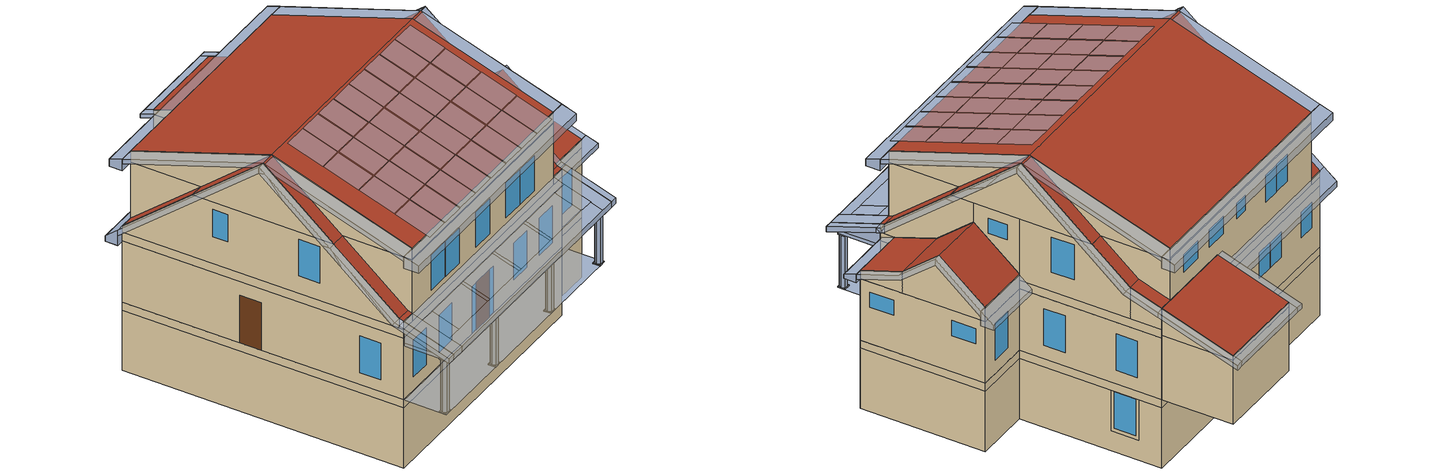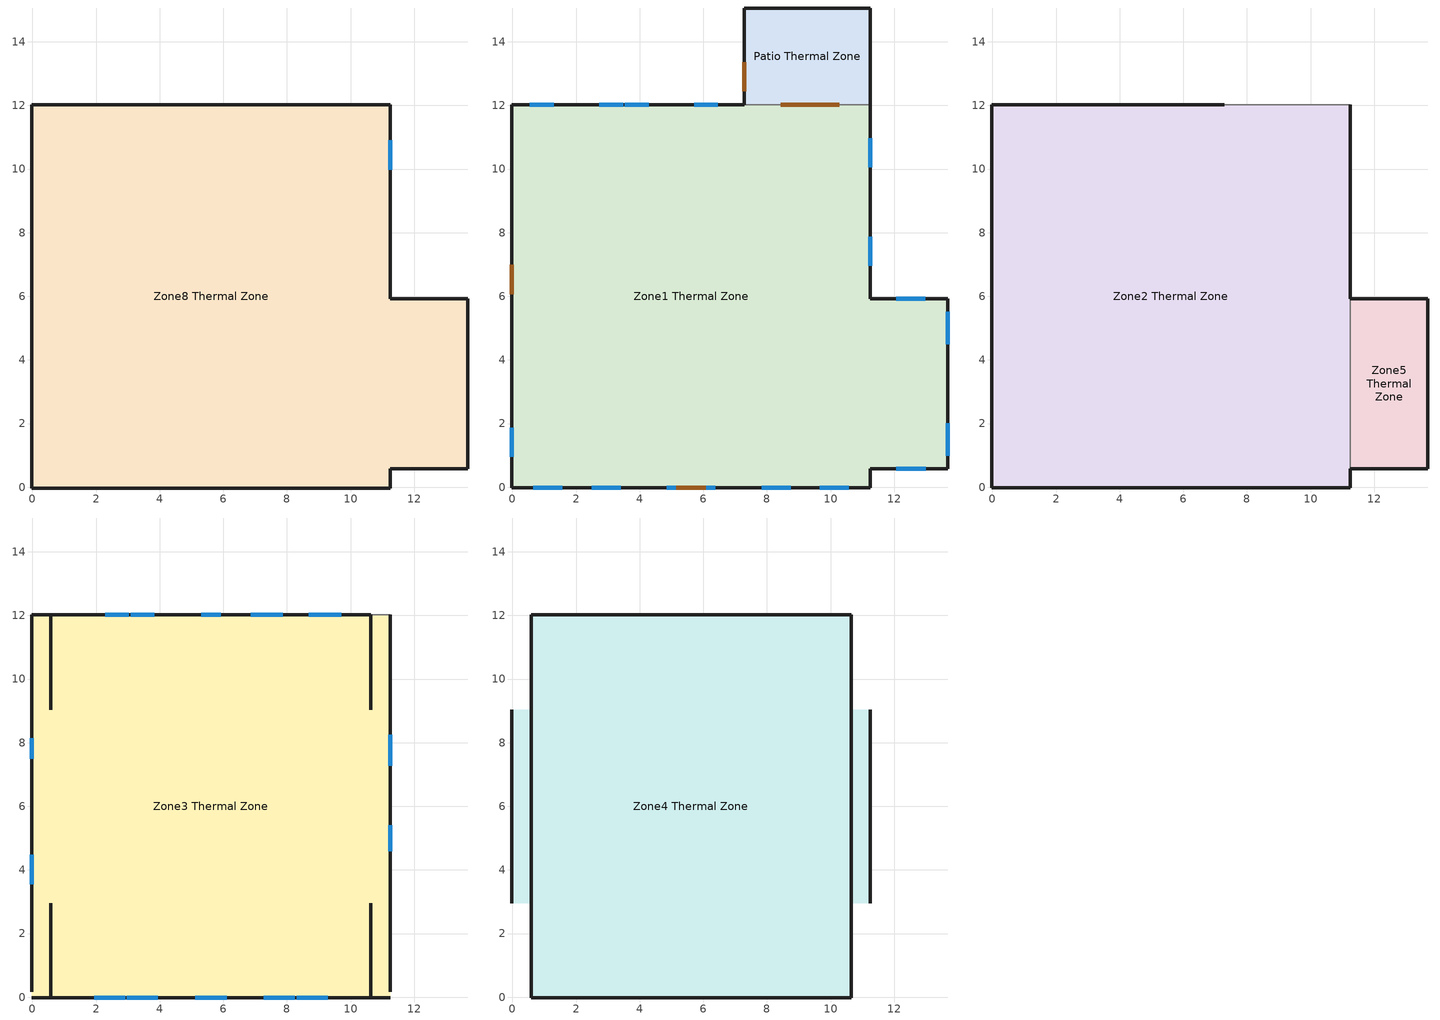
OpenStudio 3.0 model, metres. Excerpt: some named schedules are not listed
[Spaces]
Zone8 Thermal Zone
 floor ground (Basement Floor Assembly): 11.25,12.01 11.25,5.92 13.69,5.92 13.69,0.58 11.25,0.58 11.25,-0.03 -0.03,-0.03 -0.03,12.01 z-2.95
 wall outside (Foundation Wall Assembly): 11.25,9.82 11.25,11.06 z-2.06:-0.23
 wall ground (Base Exterior Wall Assembly): 11.25,-0.03 11.25,0.58 13.69,0.58 13.69,5.92 11.25,5.92 11.25,12.01 -0.03,12.01 -0.03,-0.03 11.25,-0.03 z-0.23:0.13
 wall ground (Foundation Wall Assembly): 11.25,12.01 -0.03,12.01 -0.03,-0.03 11.25,-0.03 11.25,0.58 13.69,0.58 13.69,5.92 11.25,5.92 z-2.95:-0.23; 11.25,5.92,-0.23 11.25,5.92,-2.95 11.25,12.01,-2.95 11.25,12.01,-0.23 11.25,11.06,-0.23 11.25,11.06,-2.06 11.25,9.82,-2.06 11.25,9.82,-0.23
 window (Exterior Window): 11.25,9.98 11.25,10.9 z-1.91:-0.25
Zone1 Thermal Zone
 floor to Zone8 Thermal Zone (First Floor Assembly): 11.25,12.01 11.25,5.92 13.69,5.92 13.69,0.58 11.25,0.58 11.25,-0.03 -0.03,-0.03 -0.03,12.01 z0.13
 wall outside (Exterior Wall Assemby): 7.29,12.01 -0.03,12.01 -0.03,-0.03 11.25,-0.03 11.25,0.58 13.69,0.58 13.69,5.92 11.25,5.92 11.25,12.01 z0.13:2.9
 wall to Patio Thermal Zone (Exterior Wall Assemby - Insulation): 11.25,12.01 7.35,12.01 z0.13:2.9
 wall to Patio Thermal Zone (Exterior Wall Assemby): 7.35,12.01 7.29,12.01 z0.13:2.9
 window (Exterior Window): -0.03,1.87 -0.03,0.95 z0.66:2.31; 13.69,0.99 13.69,2.01 / 13.69,4.49 13.69,5.51 z1.75:2.44; 11.25,6.97 11.25,7.88 / 11.25,10.06 11.25,10.97 / 12.98,5.92 12.06,5.92 / 0.65,-0.03 1.57,-0.03 / 2.49,-0.03 3.41,-0.03 / 7.84,-0.03 8.75,-0.03 / 9.66,-0.03 10.58,-0.03 / 12.07,0.58 12.99,0.58 z0.74:2.39; 6.46,12.01 5.71,12.01 / 4.28,12.01 3.53,12.01 / 3.48,12.01 2.73,12.01 / 1.29,12.01 0.54,12.01 z1.35:2.49; 4.85,-0.03 5.13,-0.03 / 6.1,-0.03 6.38,-0.03 z0.15:2.24
 door inside (Exterior Door): 10.27,12.01 9.36,12.01 / 9.35,12.01 8.43,12.01 z0.13:2.16
 door (Exterior Door): 5.16,-0.03 6.07,-0.03 / -0.03,6.99 -0.03,6.07 z0.13:2.26
Patio Thermal Zone
 floor ground (Patio Floor): 11.25,15.06 11.25,12.01 7.29,12.01 7.29,15.06 z0.13
 wall outside (Patio Walls): 11.25,12.01 11.25,15.06 7.29,15.06 7.29,12.01 z0.13:3.02; 11.25,15.06 7.29,15.06 z3.02:3.22; 11.25,12.01,4.24 11.25,12.01,3.02 11.25,15.06,3.02 11.25,15.06,3.22; 7.29,12.01,4.24 7.29,15.06,3.22 7.29,15.06,3.02 7.29,12.01,3.02
 wall to Zone2 Thermal Zone (Exterior Wall Assemby - Insulation): 7.29,12.01 11.25,12.01 z2.9:3.02
 wall to Zone3 Thermal Zone (Small Attic West Wall Assemby): 7.29,12.01 10.64,12.01 11.25,12.01 z3.27:4.24
 wall to Zone2 Thermal Zone (Small Attic West Wall Assemby): 7.29,12.01 11.25,12.01 z3.02:3.27
 door (Exterior Door): 7.29,13.36 7.29,12.45 z0.13:2.26
 ceiling ground (Patio Ceiling): 11.25,12.01 11.25,15.06 7.29,15.06 7.29,12.01 z3.02
 roof outside (Patio Roof): 11.25,12.01,4.24 11.25,15.06,3.22 7.29,15.06,3.22 7.29,12.01,4.24
Zone5 Thermal Zone
 floor to Zone1 Thermal Zone (Attic Floor Assembly - Living Room): 13.69,5.92 13.69,0.58 11.25,0.58 11.25,5.92 z2.9
 wall outside (Exterior Wall Assemby): 13.69,5.92 11.25,5.92 z2.9:3.55; 13.69,2.37,3.87 13.69,0.58,3.27 13.69,0.58,2.9 13.69,2.37,2.9; 13.69,3.96,5.19 13.69,2.37,3.87 13.69,2.37,2.9 13.69,5.92,2.9 13.69,5.92,3.55
 wall outside (Roof Assembly): 11.25,0.58 13.69,0.58 z2.9:3.27
 wall to Zone3 Thermal Zone (Small Attic West Wall Assemby): 11.25,2.36,3.87 11.25,2.36,3.27 11.25,0.58,3.27; 11.25,3.95,5.19 11.25,5.9,3.55 11.25,5.9,3.27 11.25,2.36,3.27 11.25,2.36,3.87; 11.25,3.96,5.19 11.25,2.37,3.87 11.25,2.37,3.27 11.25,5.92,3.27 11.25,5.92,3.55; 11.25,2.37,3.87 11.25,0.6,3.27 11.25,2.37,3.27
 wall to Zone2 Thermal Zone (Small Attic West Wall Assemby): 11.25,1.39 11.25,5.92 z2.9:3.27; 11.25,5.92,3.27 11.25,5.92,2.9 11.25,0.58,2.9 11.25,0.58,3.27 11.25,0.6,3.27; 11.25,0.6,3.27 11.25,0.58,3.27 11.25,0.58,2.9 11.25,1.39,2.9 11.25,1.39,3.27
 roof outside (Roof Assembly): 13.69,3.96,5.19 13.69,5.92,3.55 11.25,5.92,3.55 11.25,3.96,5.19; 11.25,2.37,3.87 11.25,0.58,3.27 13.69,0.58,3.27 13.69,2.37,3.87; 11.25,3.96,5.19 11.25,2.37,3.87 13.69,2.37,3.87 13.69,3.96,5.19
Zone2 Thermal Zone
 floor to Zone1 Thermal Zone (Plenum Floor Assembly): 11.25,12.01 11.25,-0.03 -0.03,-0.03 -0.03,12.01 z2.9
 wall outside (Exterior Wall Assemby): 7.29,12.01 -0.03,12.01 -0.03,-0.03 11.25,-0.03 11.25,0.58 / 11.25,5.92 11.25,12.01 z2.9:3.27
Zone3 Thermal Zone
 floor to Zone2 Thermal Zone (Second Floor Assembly): 11.25,12.01 11.25,-0.03 -0.03,-0.03 -0.03,12.01 z3.27
 wall outside (Exterior Wall Assemby): 0.58,12.01 -0.03,12.01 z3.27:3.56; -0.03,-0.03 0.58,-0.03 / 10.64,-0.03 11.25,-0.03 z3.27:3.65; 0.58,-0.03 10.64,-0.03 z3.27:6.04; 10.64,-0.03,6.04 10.64,-0.03,3.65 10.64,0.17,3.72 10.64,2.96,6.04; 11.25,2.96,6.04 11.25,0.17,3.72 11.25,0.17,3.27 11.25,0.58,3.27 11.25,2.36,3.87 11.25,3.95,5.19 11.25,3.95,6.04; 11.25,3.95,6.04 11.25,3.95,5.19 11.25,5.9,3.55 11.25,5.9,6.04; 11.25,5.9,6.04 11.25,5.9,3.27 11.25,10.65,3.27 11.25,10.65,4.69 11.25,9.03,6.04; 10.64,9.03,6.04 10.64,10.65,4.69 10.64,12.01,4.24 10.64,12.01,6.04; 11.25,10.65,4.69 11.25,10.65,3.27 11.25,12.01,3.27 11.25,12.01,4.24; 10.64,12.01,6.04 10.64,12.01,4.24 7.29,12.01,4.24 7.29,12.01,3.27 0.58,12.01,3.27 0.58,12.01,6.04; 0.58,2.96,6.04 0.58,0.17,3.72 0.58,-0.03,3.65 0.58,-0.03,6.04; -0.03,9.03,6.04 -0.03,12.01,3.56 -0.03,12.01,3.27 -0.03,0.17,3.27 -0.03,0.17,3.72 -0.03,2.96,6.04; 0.58,12.01,6.04 0.58,12.01,3.56 0.58,9.03,6.04
 window (Exterior Window): 11.25,4.6 11.25,5.41 z4.91:5.59; 11.25,7.28 11.25,8.26 z4.14:5.72; 9.7,12.01 8.68,12.01 / 7.87,12.01 6.85,12.01 z4.92:5.71; 5.92,12.01 5.31,12.01 z5.02:5.71; 3.83,12.01 3.08,12.01 / 3.03,12.01 2.28,12.01 / -0.03,8.14 -0.03,7.49 z4.49:5.71; 1.94,-0.03 2.92,-0.03 / 2.97,-0.03 3.95,-0.03 / 5.13,-0.03 6.1,-0.03 / 7.27,-0.03 8.25,-0.03 / 8.3,-0.03 9.28,-0.03 z3.86:5.43; -0.03,4.47 -0.03,3.56 z4.06:5.71
 roof outside (Roof Assembly): 11.25,10.65,4.69 11.25,12.01,4.24 10.64,12.01,4.24 10.64,10.65,4.69; 11.25,9.03,6.04 11.25,10.65,4.69 10.64,10.65,4.69 10.64,9.03,6.04; 0.58,9.03,6.04 0.58,12.01,3.56 -0.03,12.01,3.56 -0.03,9.03,6.04; 10.64,0.17,3.72 10.64,-0.03,3.65 11.25,-0.03,3.65 11.25,0.17,3.72; 10.64,2.96,6.04 10.64,0.17,3.72 11.25,0.17,3.72 11.25,2.96,6.04; -0.03,0.17,3.72 -0.03,-0.03,3.65 0.58,-0.03,3.65 0.58,0.17,3.72; -0.03,2.96,6.04 -0.03,0.17,3.72 0.58,0.17,3.72 0.58,2.96,6.04
Zone4 Thermal Zone
 floor to Zone3 Thermal Zone (Attic Floor Assembly - Main House): 10.64,12.01 10.64,-0.03 0.58,-0.03 0.58,12.01 z6.04; 11.25,9.03 11.25,2.96 10.64,2.96 10.64,9.03 z6.04; 0.58,9.03 0.58,2.96 -0.03,2.96 -0.03,9.03 z6.04
 wall outside (Exterior Wall Assemby): 10.64,12.01 0.58,12.01 z6.13:6.57; 10.64,12.01 0.58,12.01 z6.04:6.13; 0.58,-0.03 10.64,-0.03 z6.1:6.57; 0.58,-0.03 10.64,-0.03 z6.04:6.1; 10.64,5.99,8.57 10.64,-0.03,6.57 10.64,-0.03,6.04 10.64,2.96,6.04; 11.25,5.99,8.57 11.25,2.96,6.04 11.25,9.03,6.04; 10.64,5.99,8.57 10.64,9.03,6.04 10.64,12.01,6.04 10.64,12.01,6.57; 0.58,5.99,8.57 0.58,2.96,6.04 0.58,-0.03,6.04 0.58,-0.03,6.57; -0.03,5.99,8.57 -0.03,9.03,6.04 -0.03,2.96,6.04; 0.58,5.99,8.57 0.58,12.01,6.57 0.58,12.01,6.04 0.58,9.03,6.04
 roof outside (Roof Assembly): 10.64,5.99,8.57 10.64,12.01,6.57 0.58,12.01,6.57 0.58,5.99,8.57; 11.25,5.99,8.57 11.25,9.03,6.04 10.64,9.03,6.04 10.64,5.99,8.57; 0.58,5.99,8.57 0.58,9.03,6.04 -0.03,9.03,6.04 -0.03,5.99,8.57; 0.58,5.99,8.57 0.58,-0.03,6.57 10.64,-0.03,6.57 10.64,5.99,8.57; 10.64,5.99,8.57 10.64,2.96,6.04 11.25,2.96,6.04 11.25,5.99,8.57; -0.03,5.99,8.57 -0.03,2.96,6.04 0.58,2.96,6.04 0.58,5.99,8.57
shading: 0.2,-1.83 0.27,-1.7 / 0.27,-1.7 0.2,-1.57 / 0.2,-1.57 0.05,-1.57 / 0.05,-1.57 -0.03,-1.7 / -0.03,-1.7 0.05,-1.83 / 0.05,-1.83 0.2,-1.83 / 3.48,-1.7 3.55,-1.83 / 3.55,-1.83 3.7,-1.83 / 3.7,-1.83 3.78,-1.7 / 3.78,-1.7 3.7,-1.57 / 3.7,-1.57 3.56,-1.57 / 3.56,-1.57 3.48,-1.7 / 11.25,-1.7 11.17,-1.57 / 11.17,-1.57 11.02,-1.57 / 11.02,-1.57 10.95,-1.7 / 10.95,-1.7 11.02,-1.83 / 11.02,-1.83 11.17,-1.83 / 11.17,-1.83 11.25,-1.7 / 7.52,-1.57 7.44,-1.7 / 7.44,-1.7 7.52,-1.83 / 7.52,-1.83 7.67,-1.83 / 7.67,-1.83 7.74,-1.7 / 7.74,-1.7 7.67,-1.57 / 7.67,-1.57 7.52,-1.57 z0.17:2.51; -0.03,-0.03 -0.03,-1.85 / -0.03,-1.85 11.25,-1.85 / 11.25,-1.85 11.25,-0.03 z2.55:2.7; 3.78,-1.85 3.78,-1.55 / 3.78,-1.55 3.48,-1.55 / 3.48,-1.55 3.48,-1.85 / 3.48,-1.85 3.78,-1.85 / 11.25,-1.85 11.25,-1.55 / 11.25,-1.55 10.94,-1.55 / 10.94,-1.55 10.94,-1.85 / 10.94,-1.85 11.25,-1.85 / 0.28,-1.55 -0.03,-1.55 / -0.03,-1.55 -0.03,-1.85 / -0.03,-1.85 0.28,-1.85 / 0.28,-1.85 0.28,-1.55 / 7.74,-1.85 7.74,-1.55 / 7.74,-1.55 7.44,-1.55 / 7.44,-1.55 7.44,-1.85 / 7.44,-1.85 7.74,-1.85 z2.51:2.55; -0.03,-1.55 -0.03,-1.85 / -0.03,-1.85 0.28,-1.85 / 3.48,-1.85 3.78,-1.85 / 3.78,-1.85 3.78,-1.55 / 3.78,-1.55 3.48,-1.55 / 3.48,-1.55 3.48,-1.85 / 11.25,-1.85 11.25,-1.55 / 11.25,-1.55 10.94,-1.55 / 10.94,-1.55 10.94,-1.85 / 10.94,-1.85 11.25,-1.85 / 7.74,-1.55 7.44,-1.55 / 7.44,-1.55 7.44,-1.85 / 7.44,-1.85 7.74,-1.85 / 7.74,-1.85 7.74,-1.55 z0.13:0.17; 11.56,15.44 11.25,15.44 / 11.25,15.44 7.29,15.44 / 7.29,15.44 6.99,15.44 z2.9:3.1; -0.03,-0.66 11.25,-0.66 z6.04:6.36; 11.25,-0.03 -0.03,-0.03 / -0.03,12.01 11.25,12.01 z6.04:6.57; 11.25,0.06 14,0.06 / 14,6.47 11.25,6.47 z2.9:3.09; 14,0.58 11.25,0.58 z2.9:3.27; 11.25,5.92 14,5.92 z2.9:3.55; 11.25,12.57 -0.03,12.57 z6.04:6.38; 7.29,12.56 -0.33,12.56 z2.86:3.1; 11.25,5.99 11.56,5.99 / -0.03,5.99 -0.33,5.99 z8.31:8.57; -0.33,-2.16 -0.03,-2.16 / -0.03,-2.16 0.58,-2.16 / 0.58,-2.16 11.25,-2.16 / 11.25,-2.16 11.55,-2.16 z2.7:2.94; 10.64,-0.03 11.25,-0.03 / 0.58,12.01 -0.03,12.01 z6.35:6.57; -0.33,12.01 -0.03,12.01 z2.86:3.29; 11.25,15.06,3.22 11.25,15.44,3.1 7.29,15.44,3.1 7.29,15.06,3.22; 11.25,5.99,8.31 11.56,5.99,8.31 11.56,3.28,6.04 11.25,3.28,6.04; 11.25,-1.85 11.25,-1.55 10.94,-1.55 10.94,-1.85 z2.55; 11.25,12.01,4.02 11.25,15.44,2.9 11.56,15.44,2.9 11.56,12.01,4.02; 11.25,3.28,6.04 11.56,3.28,6.04 11.55,0.27,3.54 11.25,0.27,3.54; 11.56,2.96,6.04 11.55,0.17,3.72 11.55,0.27,3.54 11.56,3.28,6.04; 0.12,-1.55 0.12,-1.7 -0.03,-1.7 -0.03,-1.55 z2.51; 7.59,-1.7 7.59,-1.85 7.44,-1.85 7.44,-1.7 z2.51; 9.11,2.75,7.64 9.11,1.27,7.15 10.16,1.27,7.15 10.16,2.75,7.64; -0.03,-1.85 0.28,-1.85 0.28,-1.55 -0.03,-1.55 z2.55; -0.03,5.99,8.57 -0.03,5.57,8.22 0.58,5.57,8.22 0.58,5.99,8.57; 11.25,-1.85 11.25,-0.03 -0.03,-0.03 -0.03,-1.85 z0.13; 3.78,-1.7 3.78,-1.85 3.63,-1.85 3.63,-1.7 z2.51; 11.1,-1.7 11.1,-1.85 10.94,-1.85 10.94,-1.7 z2.51; 7.74,-1.7 7.74,-1.85 7.59,-1.85 7.59,-1.7 z2.51; 11.25,15.44 11.25,15.06 10.64,15.06 10.64,15.44 z2.9; 11.56,12.01,4.24 11.56,15.44,3.1 11.25,15.44,3.1 11.25,12.01,4.24; 10.64,15.44 10.64,15.06 7.29,15.06 7.29,15.44 z2.9; 7.29,12.01,4.24 7.29,15.44,3.1 6.99,15.44,3.1 6.99,12.01,4.24; 11.25,5.99,8.57 10.64,5.99,8.57 10.64,-0.03,6.57 11.25,-0.03,6.57; 11.25,5.99,8.57 11.25,12.01,6.57 10.64,12.01,6.57 10.64,5.99,8.57; 0.58,5.99,8.57 0.58,12.01,6.57 -0.03,12.01,6.57 -0.03,5.99,8.57; -0.03,5.99,8.57 -0.03,-0.03,6.57 0.58,-0.03,6.57 0.58,5.99,8.57; -0.03,5.99,8.57 -0.03,12.01,3.56 -0.33,12.01,3.56 -0.33,5.99,8.57; 11.56,5.99,8.57 11.56,10.65,4.69 11.25,10.65,4.69 11.25,5.99,8.57; 11.56,10.65,4.69 11.56,12.01,4.24 11.25,12.01,4.24 11.25,10.65,4.69; 14,3.96,5.19 14,5.92,3.55 13.69,5.92,3.55 13.69,3.96,5.19; 13.69,3.96,5.19 13.69,2.37,3.87 14,2.37,3.87 14,3.96,5.19; 13.69,2.37,3.87 13.69,0.58,3.27 14,0.58,3.27 14,2.37,3.87; -0.03,-0.03,6.57 -0.03,-0.66,6.36 11.25,-0.66,6.36 11.25,-0.03,6.57; 11.25,-0.03 11.25,-0.66 -0.03,-0.66 -0.03,-0.03 z6.04; 11.25,-0.03,6.57 11.25,-0.66,6.36 11.25,-0.66,6.04 11.25,-0.03,6.04; -0.03,-0.03,6.57 -0.03,-0.03,6.04 -0.03,-0.66,6.04 -0.03,-0.66,6.36; 11.25,12.01,6.57 11.25,12.01,6.04 11.25,12.57,6.04 11.25,12.57,6.38; 11.25,0.58,3.27 11.25,0.06,3.09 11.25,0.06,2.9 11.25,0.58,2.9; 14,0.58,3.27 14,0.06,3.09 14,0.06,2.9 14,0.58,2.9; 11.25,0.58,3.27 11.25,0.06,3.09 14,0.06,3.09 14,0.58,3.27; 14,0.58 14,0.06 11.25,0.06 11.25,0.58 z2.9; 14,5.92,3.55 14,5.92,2.9 14,6.47,2.9 14,6.47,3.09; 11.25,5.92,3.55 11.25,5.92,2.9 11.25,6.47,2.9 11.25,6.47,3.09; 14,5.92,3.55 14,6.47,3.09 11.25,6.47,3.09 11.25,5.92,3.55; 14,6.47 14,5.92 11.25,5.92 11.25,6.47 z2.9; 11.25,12.01,6.57 11.25,12.57,6.38 -0.03,12.57,6.38 -0.03,12.01,6.57; 11.25,12.57 11.25,12.01 -0.03,12.01 -0.03,12.57 z6.04; -0.03,6.42,8.22 -0.03,12.01,6.35 0.58,12.01,6.35 0.58,6.42,8.22; -0.03,12.01,6.57 -0.03,12.57,6.38 -0.03,12.57,6.04 -0.03,12.01,6.04; 7.29,12.01,3.56 7.29,12.56,3.1 -0.33,12.56,3.1 -0.33,12.01,3.56; 7.29,12.56 7.29,12.01 -0.33,12.01 -0.33,12.56 z2.86; -0.33,12.01,3.56 -0.33,12.56,3.1 -0.33,12.56,2.86 -0.33,12.01,2.86; 14,3.96,5.19 14,2.37,3.87 14,0.58,3.27 14,0.58,3.05 14,2.48,3.68 14,3.96,4.92; 14,3.96,5.19 14,3.96,4.92 14,5.92,3.29 14,5.92,3.55; 13.69,3.96,4.92 13.69,5.92,3.29 14,5.92,3.29 14,3.96,4.92; 14,2.48,3.68 14,0.58,3.05 13.69,0.58,3.05 13.69,2.48,3.68; 14,3.96,4.92 14,2.48,3.68 13.69,2.48,3.68 13.69,3.96,4.92; 11.25,0.17,3.72 11.25,-0.03,3.65 11.55,-0.03,3.65 11.55,0.17,3.72; 11.25,10.55,4.51 11.25,12.01,4.02 11.56,12.01,4.02 11.56,10.55,4.51; 11.25,5.99,8.31 11.25,10.55,4.51 11.56,10.55,4.51 11.56,5.99,8.31; 6.99,12.01,4.02 6.99,15.44,2.9 7.29,15.44,2.9 7.29,12.01,4.02; 11.56,10.65,4.69 11.56,10.55,4.51 11.56,12.01,4.02 11.56,12.01,4.24; 3.63,-1.7 3.63,-1.85 3.48,-1.85 3.48,-1.7 z2.51; 3.63,-1.55 3.63,-1.7 3.48,-1.7 3.48,-1.55 z2.51; -0.33,-0.03,3.65 -0.33,0.07,3.47 -0.33,-2.16,2.7 -0.33,-2.16,2.94; -0.03,0.07,3.47 -0.03,-2.16,2.7 -0.33,-2.16,2.7 -0.33,0.07,3.47; 11.25,-1.85 11.25,-2.16 -0.03,-2.16 -0.03,-1.85 z2.7; 3.78,-1.85 3.78,-1.55 3.48,-1.55 3.48,-1.85 z0.17; 7.67,-1.83 7.74,-1.7 7.67,-1.57 7.52,-1.57 7.44,-1.7 7.52,-1.83 z2.51; 3.78,-1.85 3.78,-1.55 3.48,-1.55 3.48,-1.85 z2.55; 3.78,-1.55 3.78,-1.7 3.63,-1.7 3.63,-1.55 z2.51; 11.17,-1.83 11.25,-1.7 11.17,-1.57 11.02,-1.57 10.95,-1.7 11.02,-1.83 z2.51; 10.64,-0.48,3.5 9.98,-0.48,3.5 9.98,-1.63,3.12 10.64,-1.63,3.12; 3.7,-1.83 3.78,-1.7 3.7,-1.57 3.56,-1.57 3.48,-1.7 3.55,-1.83 z2.51; 11.25,5.99,8.57 11.25,-0.03,6.57 11.25,-0.03,6.35 11.25,5.57,8.22; -0.03,5.99,8.57 -0.03,6.42,8.22 0.58,6.42,8.22 0.58,5.99,8.57; 11.25,2.96 11.56,2.96 11.56,3.28 11.25,3.28 z6.04; 7.74,-1.85 7.74,-1.55 7.44,-1.55 7.44,-1.85 z2.55; 7.59,-1.55 7.59,-1.7 7.44,-1.7 7.44,-1.55 z2.51; -0.03,-0.03,3.65 -0.03,-0.03,2.7 -0.03,-2.16,2.7 -0.03,-2.16,2.94; 10.64,-0.03,3.65 10.64,-2.16,2.94 11.25,-2.16,2.94 11.25,-0.03,3.65; 11.55,-0.03,3.65 11.55,-0.03,3.44 11.55,0.12,3.49; 11.25,5.99,8.57 11.25,5.57,8.22 10.64,5.57,8.22 10.64,5.99,8.57; 10.64,6.42,8.22 10.64,12.01,6.35 11.25,12.01,6.35 11.25,6.42,8.22; 11.25,5.99,8.57 11.25,6.42,8.22 11.25,12.01,6.35 11.25,12.01,6.57; 7.74,-1.55 7.74,-1.85 7.44,-1.85 7.44,-1.55 z0.13; 0.28,-1.7 0.28,-1.85 0.12,-1.85 0.12,-1.7 z2.51; 0.28,-1.55 0.28,-1.7 0.12,-1.7 0.12,-1.55 z2.51; 0.12,-1.7 0.12,-1.85 -0.03,-1.85 -0.03,-1.7 z2.51; 11.56,5.99,8.57 11.25,5.99,8.57 11.25,2.96,6.04 11.56,2.96,6.04; 11.25,-0.03,3.65 11.25,-2.16,2.94 11.25,-2.16,2.7 11.25,-0.03,2.7; 11.25,-1.7 11.25,-1.85 11.1,-1.85 11.1,-1.7 z2.51; -0.03,-0.03,3.65 -0.03,-2.16,2.94 0.58,-2.16,2.94 0.58,-0.03,3.65; 10.64,-0.03,3.65 0.58,-0.03,3.65 0.58,-0.48,3.5 10.64,-0.48,3.5; -0.03,5.99,8.57 -0.03,5.57,8.22 -0.03,-0.03,6.35 -0.03,-0.03,6.57; -0.03,5.99,8.57 -0.33,5.99,8.57 -0.33,2.96,6.04 -0.03,2.96,6.04; 0.2,-1.83 0.27,-1.7 0.2,-1.57 0.05,-1.57 -0.03,-1.7 0.05,-1.83 z2.51; 0.58,-1.63,3.12 0.58,-2.16,2.94 10.64,-2.16,2.94 10.64,-1.63,3.12; -0.03,-0.03,3.65 -0.33,-0.03,3.65 -0.33,-2.16,2.94 -0.03,-2.16,2.94; 11.25,-1.55 11.25,-1.7 11.1,-1.7 11.1,-1.55 z2.51; 0.28,-1.55 0.28,-1.85 -0.03,-1.85 -0.03,-1.55 z0.17; 11.25,-1.85 11.25,-1.55 10.94,-1.55 10.94,-1.85 z0.17; -0.33,5.57,8.22 -0.33,4.98,7.46 -0.33,3.28,6.04 -0.33,2.96,6.04; -0.03,0.17,3.72 -0.33,0.17,3.72 -0.33,-0.03,3.65 -0.03,-0.03,3.65; 11.25,-0.03,3.65 11.25,-2.16,2.94 11.55,-2.16,2.94 11.55,-0.03,3.65; -0.33,5.99,8.57 -0.33,12.01,3.56 -0.33,12.01,3.29 -0.33,5.99,8.31; 7.74,-1.55 7.74,-1.7 7.59,-1.7 7.59,-1.55 z2.51; -0.03,5.99,8.31 -0.03,3.28,6.04 -0.33,3.28,6.04 -0.33,5.99,8.31; 5.53,-0.48,3.5 5.53,-1.63,3.12 5.69,-1.63,3.12 5.69,-0.48,3.5; 11.25,2.96,6.04 11.25,0.17,3.72 11.55,0.17,3.72 11.56,2.96,6.04; 11.25,2.39,7.16 11.25,-0.03,6.35 10.64,-0.03,6.35; 0.58,5.57,8.22 0.58,-0.03,6.35 -0.03,-0.03,6.35 -0.03,5.57,8.22; 0.58,-0.48,3.5 0.58,-1.63,3.12 1.24,-1.63,3.12 1.24,-0.48,3.5; 11.55,0.17,3.72 11.55,-0.03,3.65 11.55,0.12,3.49 11.55,0.27,3.54; -0.33,0.17,3.72 -0.33,0.27,3.54 -0.33,0.07,3.47 -0.33,-0.03,3.65; -0.33,5.99,8.31 -0.33,12.01,3.29 -0.03,12.01,3.29 -0.03,5.99,8.31; 11.56,5.99,8.57 11.56,5.24,7.94 11.56,4.63,7.18 11.56,5.99,8.31; 11.25,-0.03 11.25,-1.55 -0.03,-1.55 -0.03,-0.03 z2.55; 11.25,5.57,8.22 11.25,2.39,7.16 10.64,3.54,7.54 10.64,5.57,8.22; -0.33,3.28,6.04 -0.03,3.28,6.04 -0.03,0.27,3.54 -0.33,0.27,3.54; -0.03,0.27,3.54 -0.33,0.07,3.47 -0.33,0.27,3.54; 11.56,5.24,7.94 11.56,3.9,6.83 11.56,4.63,7.18; -0.33,2.08,5.31 -0.33,0.27,3.54 -0.33,0.17,3.72; 11.25,5.99,8.57 11.25,6.42,8.22 10.64,6.42,8.22 10.64,5.99,8.57; 6.99,12.01,4.24 6.99,15.44,3.1 6.99,15.44,2.9 6.99,12.01,4.02; -0.33,5.99,8.57 -0.33,5.99,8.31 -0.33,5.74,8.36 -0.33,5.77,8.38; 11.56,12.01,4.24 11.56,12.01,4.02 11.56,15.44,2.9 11.56,15.44,3.1; 3.31,-0.48,3.5 3.31,-1.63,3.12 3.46,-1.63,3.12 3.46,-0.48,3.5; 7.44,-1.55 7.44,-1.85 3.78,-1.85 3.78,-1.55 z2.55; -0.03,0.27,3.54 -0.03,0.07,3.47 -0.33,0.07,3.47; 7.74,-1.85 7.74,-1.55 7.44,-1.55 7.44,-1.85 z0.17; -0.03,5.99,8.57 -0.03,12.01,6.57 -0.03,12.01,6.35 -0.03,6.42,8.22; 11.25,15.06,3.02 11.25,15.06,2.9 11.25,15.44,2.9; 7.29,15.06,3.02 7.29,15.44,2.9 7.29,15.06,2.9; 7.76,-0.48,3.5 7.76,-1.63,3.12 7.91,-1.63,3.12 7.91,-0.48,3.5; 11.55,-0.03,3.65 11.55,-2.16,2.94 11.55,-2.16,2.7 11.55,-0.03,3.44; -0.33,2.96,6.04 -0.33,3.28,6.04 -0.33,2.47,5.37 -0.33,2.87,5.97; 3.48,-1.55 3.48,-1.85 0.28,-1.85 0.28,-1.55 z2.55; -0.33,2.96,6.04 -0.33,0.17,3.72 -0.03,0.17,3.72 -0.03,2.96,6.04; 11.56,4.63,7.18 11.56,3.9,6.83 11.56,2.96,6.04 11.56,3.28,6.04; 0.58,5.99,8.57 0.58,6.42,8.22 0.58,12.01,6.35 0.58,12.01,6.57; 10.64,3.54,7.54 11.25,2.39,7.16 10.64,-0.03,6.35; 10.94,-1.55 10.94,-1.85 7.74,-1.85 7.74,-1.55 z2.55; 11.55,-0.03,3.44 11.55,-2.16,2.7 11.25,-2.16,2.7 11.25,-0.03,3.44; 11.55,0.27,3.54 11.55,-0.03,3.44 11.25,-0.03,3.44 11.25,0.27,3.54; 11.56,5.99,8.57 11.56,5.99,8.31 11.56,10.55,4.51 11.56,10.65,4.69; 1.24,-0.48,3.5 1.24,-1.63,3.12 3.31,-1.63,3.12 3.31,-0.48,3.5; 3.46,-0.48,3.5 3.46,-1.63,3.12 5.53,-1.63,3.12 5.53,-0.48,3.5; 5.69,-0.48,3.5 5.69,-1.63,3.12 7.76,-1.63,3.12 7.76,-0.48,3.5; 7.91,-0.48,3.5 7.91,-1.63,3.12 9.98,-1.63,3.12 9.98,-0.48,3.5; 5.82,2.75,7.64 5.82,1.27,7.15 6.87,1.27,7.15 6.87,2.75,7.64; 1.43,5.8,8.66 1.43,4.32,8.17 2.48,4.32,8.17 2.48,5.8,8.66; 2.53,5.8,8.66 2.53,4.32,8.17 3.58,4.32,8.17 3.58,5.8,8.66; 3.63,5.8,8.66 3.63,4.32,8.17 4.67,4.32,8.17 4.67,5.8,8.66; 4.72,5.8,8.66 4.72,4.32,8.17 5.77,4.32,8.17 5.77,5.8,8.66; 5.82,5.8,8.66 5.82,4.32,8.17 6.87,4.32,8.17 6.87,5.8,8.66; 6.92,5.8,8.66 6.92,4.32,8.17 7.96,4.32,8.17 7.96,5.8,8.66; 8.01,5.8,8.66 8.01,4.32,8.17 9.06,4.32,8.17 9.06,5.8,8.66; 9.11,5.8,8.66 9.11,4.32,8.17 10.16,4.32,8.17 10.16,5.8,8.66; 1.43,4.27,8.15 1.43,2.79,7.66 2.48,2.79,7.66 2.48,4.27,8.15; 2.53,4.27,8.15 2.53,2.79,7.66 3.58,2.79,7.66 3.58,4.27,8.15; 3.63,4.27,8.15 3.63,2.79,7.66 4.67,2.79,7.66 4.67,4.27,8.15; 4.72,4.27,8.15 4.72,2.79,7.66 5.77,2.79,7.66 5.77,4.27,8.15; 5.82,4.27,8.15 5.82,2.79,7.66 6.87,2.79,7.66 6.87,4.27,8.15; 6.92,4.27,8.15 6.92,2.79,7.66 7.96,2.79,7.66 7.96,4.27,8.15; 8.01,4.27,8.15 8.01,2.79,7.66 9.06,2.79,7.66 9.06,4.27,8.15; 9.11,4.27,8.15 9.11,2.79,7.66 10.16,2.79,7.66 10.16,4.27,8.15; 1.43,2.75,7.64 1.43,1.27,7.15 2.48,1.27,7.15 2.48,2.75,7.64; 2.53,2.75,7.64 2.53,1.27,7.15 3.58,1.27,7.15 3.58,2.75,7.64; 3.63,2.75,7.64 3.63,1.27,7.15 4.67,1.27,7.15 4.67,2.75,7.64; 4.72,2.75,7.64 4.72,1.27,7.15 5.77,1.27,7.15 5.77,2.75,7.64; 6.92,2.75,7.64 6.92,1.27,7.15 7.96,1.27,7.15 7.96,2.75,7.64; 8.01,2.75,7.64 8.01,1.27,7.15 9.06,1.27,7.15 9.06,2.75,7.64; 1.43,1.22,7.13 1.43,-0.26,6.64 2.48,-0.26,6.64 2.48,1.22,7.13; 2.53,1.22,7.13 2.53,-0.26,6.64 3.58,-0.26,6.64 3.58,1.22,7.13; 3.63,1.22,7.13 3.63,-0.26,6.64 4.67,-0.26,6.64 4.67,1.22,7.13; 4.72,1.22,7.13 4.72,-0.26,6.64 5.77,-0.26,6.64 5.77,1.22,7.13; 5.82,1.22,7.13 5.82,-0.26,6.64 6.87,-0.26,6.64 6.87,1.22,7.13; 6.92,1.22,7.13 6.92,-0.26,6.64 7.96,-0.26,6.64 7.96,1.22,7.13; 8.01,1.22,7.13 8.01,-0.26,6.64 9.06,-0.26,6.64 9.06,1.22,7.13; 9.11,1.22,7.13 9.11,-0.26,6.64 10.16,-0.26,6.64 10.16,1.22,7.13
[Site]
Washington Dc Dulles IntL Ar: Latitude {deg}=38.98; Longitude {deg}=-77.47; Time Zone {hr}=-5; Elevation {m}=82; Terrain=Suburbs
[Building]
NIST NZE House: North Axis {deg}=0
[SizingPeriod:DesignDay] Daily Dry-Bulb Temperature Range {deltaC}=11.4; Barometric Pressure {Pa}=100344; Wind Speed {m/s}=4; Wind Direction {deg}=290; Sky Clearness=0; Rain Indicator=0; Snow Indicator=0; Day of Month=21; Month=7; Day Type=SummerDesignDay; Daylight Saving Time Indicator=0; Dry-Bulb Temperature Range Modifier Type=DefaultMultipliers; Solar Model Indicator=ASHRAETau; ASHRAE Taub=0.544; ASHRAE Taud=1.787
Name | Maximum Dry-Bulb Temperature {C} | Humidity Indicating Conditions at Maximum Dry-Bulb | Humidity Indicating Type
Washington Dc Dulles IntL Ar Ann Clg .4% Condns DB=>MWB | 34.1 | 23.9 | Wetbulb
Washington Dc Dulles IntL Ar Ann Clg .4% Condns DP=>MDB | 27.8 | 23.6 | Dewpoint
Washington Dc Dulles IntL Ar Ann Clg .4% Condns Enth=>MDB | 31.6 | 78000 | Enthalpy
Washington Dc Dulles IntL Ar Ann Clg .4% Condns WB=>MDB | 31.6 | 25.4 | Wetbulb
[Construction]
Small Attic West Wall Assemby: 1/2" GWB, 2x6 24" O.C. Wood Stud Wall w/ R-19 Cellulose Insulation, 1/2" Plywood Sheathing, Air Barrier Membrane, Foil-faced Polyiso - 2.0", Foil-faced Polyiso - 2.0", Wood Furring Strips, Fiber Cement Siding
Exterior Wall Assemby: Fiber Cement Siding, Wood Furring Strips, Foil-faced Polyiso - 2.0", Foil-faced Polyiso - 2.0", Air Barrier Membrane, 1/2" Plywood Sheathing, 2x6 24" O.C. Wood Stud Wall w/ R-19 Cellulose Insulation, 1/2" GWB
Basement Floor Assembly: Filter Fabric, 4" Stone Pad, 2.0" XPS Rigid Insulation, 6 MIL Polyethethylene Vapor Barrier, 4" Concrete Slab with Wire Mesh and Hydronic Tubing
Exterior Wall Assemby - Insulation: Fiber Cement Siding, Wood Furring Strips, Foil-faced Polyiso - 2.0", Foil-faced Polyiso - 2.0", Air Barrier Membrane, 1/2" Plywood Sheathing, 2x6 24" O.C. Wood Stud Wall - R-19 Cellulose Insulation Only, 1/2" GWB
Exterior Window: Baseline Windows
Patio Ceiling: 1/4" Beadboard - CPVC
Patio Walls: Fiber Cement Siding, 1x4 Furring Strip, Peel and Stick Roof Membrane, 1/2" Plywood Sheathing
Patio Floor: 2.0" XPS Rigid Insulation, 6 MIL Polyethethylene Vapor Barrier, 4" Concrete Slab with Wire Mesh
Patio Roof: Asphalt shingles, Peel and Stick Roof Membrane, 5/8" Plywood Sheathing
Exterior Door: F08 Metal surface, I01 25mm insulation board
First Floor Assembly; Second Floor Assembly: 7/8" T&G Floor Sheathing
Internal Mass - Structure: Gypsum Board for Thermal Mass
Plenum Floor Assembly: 1/2" GWB
Roof Assembly: Asphalt shingles, Peel and Stick Roof Membrane, 5/8" Plywood Sheathing, Foil-faced Polyiso - 1.5", Foil-faced Polyiso - 2.0", Foil-faced Polyiso - 1.5", Air Barrier Membrane, 1/2" Plywood Sheathing, 1 3/4" x11 7/8" LSL Engineered Roof Rafters w/ Cellulose Insulation Fill
Attic Floor Assembly - Main House: 1/2" GWB, 11 1/4" LSL Engineered Ceiling Joist
Attic Floor Assembly - Living Room: 1/2" GWB, 11 7/8" LSL Engineered Joist
Base Exterior Wall Assembly: Cementitious Board w/ Stucco, 2.0" Mineral Wool Blanket Insulation, Drainage Mat - Delta Drain foundation drainboard, Vapor Permeable Air Barrier Membrane, 0.5" Pressure-treated Plywood Sheathing, 2x14 Rim Joist, Closed Cell Insulation
Foundation Wall Assembly: Drainage Mat - Delta Drain foundation drainboard, 10" Concrete Wall, 2" XPS Slotted Insulation, Foil-faced Polyiso - 2.0", 1/2" GWB
[Material] Thermal Absorptance=0.9; Solar Absorptance=0.7; Visible Absorptance=0.7
Name | Roughness | Thickness {m} | Conductivity {W/m-K} | Density {kg/m3} | Specific Heat {J/kg-K}
1/2" GWB; Gypsum Board for Thermal Mass | MediumSmooth | 0.0127 | 0.16 | 800 | 1090
2x6 24" O.C. Wood Stud Wall w/ R-19 Cellulose Insulation | MediumRough | 0.1397 | 0.058209 | 92.55 | 850
1/2" Plywood Sheathing; 0.5" Pressure-treated Plywood Sheathing | Smooth | 0.0127 | 0.07 | 400 | 1300
Foil-faced Polyiso - 2.0" | MediumRough | 0.0508 | 0.023 | 40 | 1496
Fiber Cement Siding | MediumRough | 0.0079375 | 0.09 | 1000 | 900
4" Stone Pad | MediumRough | 0.1016 | 1.7 | 1602 | 840
2.0" XPS Rigid Insulation; 2" XPS Slotted Insulation | MediumRough | 0.0508 | 0.029 | 29 | 1210
4" Concrete Slab with Wire Mesh and Hydronic Tubing; 4" Concrete Slab with Wire Mesh | MediumRough | 0.1016 | 0.53 | 1280 | 840
2x6 24" O.C. Wood Stud Wall - R-19 Cellulose Insulation Only | MediumRough | 0.1397 | 0.047481 | 30 | 712
I01 25mm insulation board | MediumRough | 0.0254 | 0.03 | 43 | 1210
F08 Metal surface | Smooth | 0.0008 | 45.28 | 7824 | 500
1/4" Beadboard - CPVC | MediumRough | 0.00635 | 0.16 | 1560 | 900
1x4 Furring Strip | VerySmooth | 0.009225 | 0.18 | 1200 | 1012
Asphalt shingles | VeryRough | 0.0032 | 0.04 | 1120 | 1260
5/8" Plywood Sheathing | Smooth | 0.0159 | 0.12 | 544 | 1210
11 7/8" LSL Engineered Joist | Rough | 0.301325 | 0.18 | 1200 | 1012
7/8" T&G Floor Sheathing | MediumSmooth | 0.022225 | 0.12 | 544 | 1210
11 1/4" LSL Engineered Ceiling Joist | Rough | 0.28575 | 0.18 | 1200 | 1012
Foil-faced Polyiso - 1.5" | MediumRough | 0.0381 | 0.023 | 40 | 1496
1 3/4" x11 7/8" LSL Engineered Roof Rafters w/ Cellulose Insulation Fill | Rough | 0.301325 | 0.058209 | 92.55 | 850
Cementitious Board w/ Stucco | MediumRough | 0.102 | 0.97 | 1600 | 900
2.0" Mineral Wool Blanket Insulation | VeryRough | 0.0508 | 0.04 | 20 | 840
Drainage Mat - Delta Drain foundation drainboard | MediumRough | 0.00066 | 0.45 | 950 | 1000
2x14 Rim Joist | VerySmooth | 0.3556 | 0.18 | 1200 | 1012
Closed Cell Insulation | MediumRough | 0.127 | 0.027 | 35 | 1200
10" Concrete Wall | MediumRough | 0.254 | 2.15 | 2400 | 900
[Material:NoMass] Roughness=Rough; Thermal Resistance {m2-K/W}=0.011; Thermal Absorptance=0.9; Solar Absorptance=0.7; Visible Absorptance=0.7
Air Barrier Membrane; Filter Fabric; 6 MIL Polyethethylene Vapor Barrier; Peel and Stick Roof Membrane; Vapor Permeable Air Barrier Membrane
[Material:AirGap]
Wood Furring Strips: Thermal Resistance {m2-K/W}=0.15
[WindowMaterial:SimpleGlazingSystem]
Baseline Windows: U-Factor {W/m2-K}=1.1356; Solar Heat Gain Coefficient=0.25; Visible Transmittance=0.4
[ThermalZone] Multiplier=1; Use Ideal Air Loads=No
Name | Thermostat
Zone5 Thermal Zone Thermal Zone; Zone4 Thermal Zone Thermal Zone; Patio Thermal Zone Thermal Zone; Zone2 Thermal Zone Thermal Zone
Zone1 Thermal Zone Thermal Zone | Thermostat Setpoint Dual Setpoint 1
Zone3 Thermal Zone Thermal Zone | Thermostat Setpoint Dual Setpoint 2
Zone8 Thermal Zone Thermal Zone | Thermostat Setpoint Dual Setpoint 3
[Space]
Name | Thermal Zone | Part of Total Floor Area | Design Specification Outdoor Air Object
Zone5 Thermal Zone | Zone5 Thermal Zone Thermal Zone | No
Zone4 Thermal Zone | Zone4 Thermal Zone Thermal Zone | No
Zone1 Thermal Zone | Zone1 Thermal Zone Thermal Zone | Yes | No Ventilation Req
Zone3 Thermal Zone | Zone3 Thermal Zone Thermal Zone | Yes | DesignSpecification:OutdoorAir #1
Patio Thermal Zone | Patio Thermal Zone Thermal Zone | No
Zone2 Thermal Zone | Zone2 Thermal Zone Thermal Zone | No
Zone8 Thermal Zone | Zone8 Thermal Zone Thermal Zone | Yes | DesignSpecification:OutdoorAir #2
[ThermostatSetpoint:DualSetpoint] Heating Setpoint Temperature Schedule=Heating Setpoint Schedule; Cooling Setpoint Temperature Schedule=Cooling Setpoint Schedule
Thermostat Setpoint Dual Setpoint 1; Thermostat Setpoint Dual Setpoint 2; Thermostat Setpoint Dual Setpoint 3
[ElectricEquipment:Definition] Design Level Calculation Method=EquipmentLevel
Name | Design Level {W} | Fraction Latent | Fraction Radiant | Fraction Lost
Answering Machine Definition | 6.49 | 0.16 | 0.367 | 0.106
Blender Definition | 450 | 0.16 | 0.367 | 0.106
Bosch SHX68E05UC Dishwasher Definition | 346 | 0.15 | 0.3 | 0.25
Can Opener Definition | 70 | 0.16 | 0.367 | 0.106
Clock Definition | 2.98 | 0.16 | 0.367 | 0.106
Coffee Maker Definition | 550 | 0.16 | 0.367 | 0.106
Desktop Computer Definition | 74 | 0.16 | 0.367 | 0.106
Desktop Monitor Definition | 27.6 | 0.16 | 0.367 | 0.106
Frigidaire FPUI1888L F/R Refrigerator Definition | 56 |  | 0 | 0.25
Hand Mixer Definition | 250 | 0.16 | 0.367 | 0.106
Inkjet Printer Definition | 4.46 | 0.16 | 0.367 | 0.106
Living Room Blu-Ray Definition; Master Bedroom Blu-Ray Definition | 17 | 0.16 | 0.367 | 0.106
Living Room Cable Box Definition; Master Bedroom Cablebox Definition | 17.48 | 0.16 | 0.367 | 0.106
Living Room TV Definition | 62.2 | 0.16 | 0.367 | 0.106
Modem Definition | 2.01 | 0.16 | 0.367 | 0.106
Slow Cooker Definition | 25.64 | 0.16 | 0.367 | 0.106
Stereo Definition | 17.51 | 0.16 | 0.367 | 0.106
Toaster Definition | 1400 | 0.16 | 0.367 | 0.106
Toaster Oven Definition; Iron Definition | 1200 | 0.16 | 0.367 | 0.106
Vacuum Definition | 542 | 0.16 | 0.367 | 0.106
Video Game System Definition | 26.98 | 0.16 | 0.367 | 0.106
Whirlpool WED97HEX Clothes Dryer Definition | 2411 | 0.05 | 0 | 0.8
Whirlpool WFW97HEX Clothes Washer Definition | 340 | 0 | 0.4 | 0.2
Wireless Router Definition | 24 | 0.16 | 0.367 | 0.106
Wolf CT301/S Induction Cooktop Definition | 3381 | 0.3 | 0.2 | 0.3
Wolf CTWH30 Cooktop Wall Hood Definition | 75 | 0 | 0 | 0
Wolf E Series SO30-2F/S-TH Oven Definition | 5950 | 0.3 | 0.2 | 0.3
Wolf MWD30-2F/S Microwave Definition | 1618 | 0 | 0.25 | 0.5
1 Cell Phone Definition | 8.86 | 0.16 | 0.367 | 0.106
2 Cell Phones Definition | 17.72 | 0.16 | 0.367 | 0.106
2nd Bedroom Clock Radio Definition; Master Bedroom Clock Radio Definition | 1.71 | 0.16 | 0.367 | 0.106
Boombox Definition | 1.92 | 0.16 | 0.367 | 0.106
Curling Iron Definition | 85 | 0.16 | 0.367 | 0.106
Hair Dryer Definition | 1875 | 0.16 | 0.367 | 0.106
Heating Pad Definition | 32.97 | 0.16 | 0.367 | 0.106
Laptop A Definition | 36.88 | 0.16 | 0.367 | 0.106
Laptop B Definition | 36.8 | 0.16 | 0.367 | 0.106
Master Bedroom TV Definition | 45.36 | 0.16 | 0.367 | 0.106
Other Definition | 1.07 | 0.16 | 0.367 | 0.106
Portable Fan Definition | 19.76 | 0.16 | 0.367 | 0.106
[ElectricEquipment]
Name | Electric Equipment Definition | Space or SpaceType | Schedule
Answering Machine | Answering Machine Definition | Zone1 Thermal Zone | Answering Machine
Blender | Blender Definition | Zone1 Thermal Zone | Blender
Bosch SHX68E05UC Dishwasher | Bosch SHX68E05UC Dishwasher Definition | Zone1 Thermal Zone | Dishwasher
Can Opener | Can Opener Definition | Zone1 Thermal Zone | Can Opener
Clock | Clock Definition | Zone1 Thermal Zone | Clock
Coffee Maker | Coffee Maker Definition | Zone1 Thermal Zone | Coffee Maker
Desktop Computer | Desktop Computer Definition | Zone1 Thermal Zone | Desktop
Desktop Monitor | Desktop Monitor Definition | Zone1 Thermal Zone | Desktop Monitor
Frigidaire FPUI1888L F/R Refrigerator | Frigidaire FPUI1888L F/R Refrigerator Definition | Zone1 Thermal Zone | Refrigerator - Bldg Amer
Hand Mixer | Hand Mixer Definition | Zone1 Thermal Zone | Hand Mixer
Inkjet Printer | Inkjet Printer Definition | Zone1 Thermal Zone | Printer
Living Room Blu-Ray | Living Room Blu-Ray Definition | Zone1 Thermal Zone | Blu-Ray Living Room
Living Room Cable Box | Living Room Cable Box Definition | Zone1 Thermal Zone | Cablebox
Living Room TV | Living Room TV Definition | Zone1 Thermal Zone | Living Room TV
Modem | Modem Definition | Zone1 Thermal Zone | Modem/Router
Slow Cooker | Slow Cooker Definition | Zone1 Thermal Zone | Slow Cooker
Stereo | Stereo Definition | Zone1 Thermal Zone | Stereo
Toaster | Toaster Definition | Zone1 Thermal Zone | Toaster
Toaster Oven | Toaster Oven Definition | Zone1 Thermal Zone | Toaster Oven
Vacuum | Vacuum Definition | Zone1 Thermal Zone | Vacuum
Video Game System | Video Game System Definition | Zone1 Thermal Zone | Video Game System
Whirlpool WED97HEX Clothes Dryer | Whirlpool WED97HEX Clothes Dryer Definition | Zone1 Thermal Zone | Clothes Dryer
Whirlpool WFW97HEX Clothes Washer | Whirlpool WFW97HEX Clothes Washer Definition | Zone1 Thermal Zone | Clothes Washer
Wireless Router | Wireless Router Definition | Zone1 Thermal Zone | Modem/Router
Wolf CT301/S Induction Cooktop | Wolf CT301/S Induction Cooktop Definition | Zone1 Thermal Zone | Cooktop
Wolf CTWH30 Cooktop Wall Hood | Wolf CTWH30 Cooktop Wall Hood Definition | Zone1 Thermal Zone | Cooktop
Wolf E Series SO30-2F/S-TH Oven | Wolf E Series SO30-2F/S-TH Oven Definition | Zone1 Thermal Zone | Oven
Wolf MWD30-2F/S Microwave | Wolf MWD30-2F/S Microwave Definition | Zone1 Thermal Zone | Microwave
1 Cell Phone | 1 Cell Phone Definition | Zone3 Thermal Zone | 1 Cell Phone
2 Cell Phones | 2 Cell Phones Definition | Zone3 Thermal Zone | 2 Cell Phones
2nd Bedroom Clock Radio | 2nd Bedroom Clock Radio Definition | Zone3 Thermal Zone | Clock Radio
Boombox | Boombox Definition | Zone3 Thermal Zone | Boombox
Curling Iron | Curling Iron Definition | Zone3 Thermal Zone | Curling Iron
Hair Dryer | Hair Dryer Definition | Zone3 Thermal Zone | Hair Dryer
Heating Pad | Heating Pad Definition | Zone3 Thermal Zone | Heating Pad
Iron | Iron Definition | Zone3 Thermal Zone | Iron
Laptop A | Laptop A Definition | Zone3 Thermal Zone | Laptop A
Laptop B | Laptop B Definition | Zone3 Thermal Zone | Laptop B
Master Bedroom Blu-Ray | Master Bedroom Blu-Ray Definition | Zone3 Thermal Zone | Blu-Ray Master Bed
Master Bedroom Cablebox | Master Bedroom Cablebox Definition | Zone3 Thermal Zone | Cablebox
Master Bedroom Clock Radio | Master Bedroom Clock Radio Definition | Zone3 Thermal Zone | Clock Radio
Master Bedroom TV | Master Bedroom TV Definition | Zone3 Thermal Zone | Master Bedroom TV
Other | Other Definition | Zone3 Thermal Zone | Other
Portable Fan | Portable Fan Definition | Zone3 Thermal Zone | Portable Fan
[Lights:Definition] Design Level Calculation Method=LightingLevel; Fraction Radiant=0.511; Fraction Visible=0.18; Return Air Fraction=0; Return Air Fraction Calculated from Plenum Temperature=No
Name | Lighting Level {W}
Lighting - 3rd Bedroom Definition | 33
Lighting - 1st Floor Bath Definition | 30
Lighting - Dining Room Definition | 34
Lighting - Kitchen Definition | 81
Lighting - Living Room Definition | 55
Lighting - 2nd Bedroom Definition | 39
Lighting - 2nd Floor Bath Definition | 13
Lighting - Master Bath Definition | 82
Lighting - Master Bedroom Definition | 41
[Lights] Fraction Replaceable=0
Name | Lights Definition | Space or SpaceType | Schedule
Lighting - 3rd Bedroom | Lighting - 3rd Bedroom Definition | Zone3 Thermal Zone | Lighting - 3rd Bedroom
Lighting - 1st Floor Bath | Lighting - 1st Floor Bath Definition | Zone1 Thermal Zone | Lighting - 1st Floor Bath
Lighting - Dining Room | Lighting - Dining Room Definition | Zone1 Thermal Zone | Lighting - Dining
Lighting - Kitchen | Lighting - Kitchen Definition | Zone1 Thermal Zone | Lighting - Kitchen
Lighting - Living Room | Lighting - Living Room Definition | Zone1 Thermal Zone | Lighting - Living Room
Lighting - 2nd Bedroom | Lighting - 2nd Bedroom Definition | Zone3 Thermal Zone | Lighting - 2nd Bedroom
Lighting - 2nd Floor Bath | Lighting - 2nd Floor Bath Definition | Zone3 Thermal Zone | Lighting - 2nd Floor Bath
Lighting - Master Bath | Lighting - Master Bath Definition | Zone3 Thermal Zone | Lighting - Master Bath
Lighting - Master Bedroom | Lighting - Master Bedroom Definition | Zone3 Thermal Zone | Lighting - Master Bedroom
[SpaceInfiltration:DesignFlowRate] Schedule=ALWAYS_ON; Design Flow Rate Calculation Method=AirChanges/Hour; Air Changes per Hour {1/hr}=0; Constant Term Coefficient=1
Name | Space or SpaceType
Patio ACH | Patio Thermal Zone
1st Floor Occupant Leakage | Zone1 Thermal Zone
Plenum ACH | Zone2 Thermal Zone
2nd Floor Occupant Leakage | Zone3 Thermal Zone
Attic ACH | Zone4 Thermal Zone
Small Attic ACH | Zone5 Thermal Zone
Basement ACH | Zone8 Thermal Zone
[InternalMass:Definition] Construction=Internal Mass - Structure; Design Level Calculation Method=SurfaceArea
Name | Surface Area {m2}
Internal Mass - Zone 1 - Structure Definition | 357.654
Internal Mass - Zone 2 - Structure Definition | 326.38
[InternalMass] Multiplier=1
Name | Internal Mass Definition | Space or SpaceType
Internal Mass - Zone 1 - Structure | Internal Mass - Zone 1 - Structure Definition | Zone1 Thermal Zone
Internal Mass - Zone 2 - Structure | Internal Mass - Zone 2 - Structure Definition | Zone2 Thermal Zone
[People:Definition] Number of People Calculation Method=People; Number of People {people}=1; Fraction Radiant=0.39; Sensible Heat Fraction=0.61; Carbon Dioxide Generation Rate {m3/s-W}=3.82e-08; Enable ASHRAE 55 Comfort Warnings=No; Mean Radiant Temperature Calculation Type=ZoneAveraged
Child A - Zone 1 Definition; Child B - Zone 1 Definition; Parent A - Zone 1 Definition; Parent B - Zone 1 Definition; Child A - Zone 3 Definition; Child B - Zone 3 Definition; Parent A - Zone 3 Definition; Parent B - Zone 3 Definition
[People] Activity Level Schedule=Activity Level - Constant - 115W; Multiplier=1
Name | People Definition | Space or SpaceType | Number of People Schedule
Child A - Zone 1 | Child A - Zone 1 Definition | Zone1 Thermal Zone | Occupancy - Child A - Zone 1
Child B - Zone 1 | Child B - Zone 1 Definition | Zone1 Thermal Zone | Occupancy - Child B - Zone 1
Parent A - Zone 1 | Parent A - Zone 1 Definition | Zone1 Thermal Zone | Occupancy - Parent A - Zone 1
Parent B - Zone 1 | Parent B - Zone 1 Definition | Zone1 Thermal Zone | Occupancy - Parent B - Zone 1
Child A - Zone 3 | Child A - Zone 3 Definition | Zone3 Thermal Zone | Occupancy - Child A - Zone 3
Child B - Zone 3 | Child B - Zone 3 Definition | Zone3 Thermal Zone | Occupancy - Child B - Zone 3
Parent A - Zone 3 | Parent A - Zone 3 Definition | Zone3 Thermal Zone | Occupancy - Parent A - Zone 3
Parent B - Zone 3 | Parent B - Zone 3 Definition | Zone3 Thermal Zone | Occupancy - Parent B - Zone 3
[SpaceInfiltration:EffectiveLeakageArea] Schedule=ALWAYS_ON; Stack Coefficient=0.00029; Wind Coefficient=0.000325
Name | Space or SpaceType | Effective Air Leakage Area {cm2}
1st Floor Leakage | Zone1 Thermal Zone | 132.6
2nd Floor Leakage | Zone3 Thermal Zone | 120.9
[DesignSpecification:OutdoorAir] Outdoor Air Method=Sum; Outdoor Air Flow per Person {m3/s-person}=0; Outdoor Air Flow per Floor Area {m3/s-m2}=0; Outdoor Air Flow Rate {m3/s}=0
No Ventilation Req; DesignSpecification:OutdoorAir #1; DesignSpecification:OutdoorAir #2
[Schedule:Compact]
Dishwasher: Through: 12/31, For: Mondays, Until: 20:28, 0, Until: 21:28, 1, Until: 24:00, 0, For: Tuesdays Thursdays, Until: 24:00, 0, For: Wednesdays, Until: 20:28, 0, Until: 21:28, 1, Until: 24:00, 0, For: Fridays, Until: 20:15, 0, Until: 21:15, 1, Until: 24:00, 0, For: Saturdays, Until: 21:00, 0, Until: 22:00, 1, Until: 24:00, 0, For: Sundays, Until: 20:28, 0, Until: 21:28, 1, Until: 24:00, 0, For: AllOtherDays, Until 24:00, 0
Answering Machine; Clock; Printer: Through: 12/31, For: Mondays, Until: 24:00, 1, For: Tuesdays Thursdays, Until: 24:00, 1, For: Wednesdays, Until: 24:00, 1, For: Fridays, Until: 24:00, 1, For: Saturdays, Until: 24:00, 1, For: Sundays, Until: 24:00, 1, For: AllOtherDays, Until 24:00, 0
Blender: Through: 12/31, For: Mondays, Until: 6:05, 0, Until: 6:08, 1, Until: 24:00, 0, For: Tuesdays Thursdays, Until: 6:05, 0, Until: 6:08, 1, Until: 24:00, 0, For: Wednesdays, Until: 6:05, 0, Until: 6:08, 1, Until: 24:00, 0, For: Fridays, Until: 6:05, 0, Until: 6:07, 1, Until: 24:00, 0, For: Saturdays, Until: 9:15, 0, Until: 9:17, 1, Until: 24:00, 0, For: Sundays, Until: 9:15, 0, Until: 9:17, 1, Until: 24:00, 0, For: AllOtherDays, Until 24:00, 0
Can Opener: Through: 12/31, For: Mondays, Until: 18:40, 0, Until: 18:47, 1, Until: 24:00, 0, For: Tuesdays Thursdays, Until: 18:40, 0, Until: 18:47, 1, Until: 24:00, 0, For: Wednesdays, Until: 18:40, 0, Until: 18:47, 1, Until: 24:00, 0, For: Fridays, Until: 18:40, 0, Until: 18:47, 1, Until: 24:00, 0, For: Saturdays, Until: 19:05, 0, Until: 19:12, 1, Until: 24:00, 0, For: Sundays, Until: 18:40, 0, Until: 18:48, 1, Until: 24:00, 0, For: AllOtherDays, Until 24:00, 0
Coffee Maker: Through: 12/31, For: Mondays, Until: 6:10, 0, Until: 6:28, 1, Until: 24:00, 0, For: Tuesdays Thursdays, Until: 6:10, 0, Until: 6:28, 1, Until: 24:00, 0, For: Wednesdays, Until: 6:10, 0, Until: 6:28, 1, Until: 24:00, 0, For: Fridays, Until: 6:10, 0, Until: 6:28, 1, Until: 24:00, 0, For: Saturdays, Until: 9:10, 0, Until: 9:28, 1, Until: 24:00, 0, For: Sundays, Until: 9:10, 0, Until: 9:26, 1, Until: 24:00, 0, For: AllOtherDays, Until 24:00, 0
Desktop: Through: 12/31, For: Mondays, Until: 18:30, 0.162, Until: 22:30, 1, Until: 24:00, 0.162, For: Tuesdays Thursdays, Until: 18:30, 0.162, Until: 22:30, 1, Until: 24:00, 0.162, For: Wednesdays, Until: 18:30, 0.162, Until: 22:30, 1, Until: 24:00, 0.162, For: Fridays, Until: 18:30, 0.162, Until: 22:30, 1, Until: 24:00, 0.162, For: Saturdays, Until: 8:30, 0.162, Until: 19:00, 1, Until: 24:00, 0.162, For: Sundays, Until: 8:30, 0.162, Until: 19:00, 1, Until: 24:00, 0.162, For: AllOtherDays, Until 24:00, 0
Desktop Monitor: Through: 12/31, For: Mondays, Until: 18:30, 0.143, Until: 22:30, 1, Until: 24:00, 0.143, For: Tuesdays Thursdays, Until: 18:30, 0.143, Until: 22:30, 1, Until: 24:00, 0.143, For: Wednesdays, Until: 18:30, 0.143, Until: 22:30, 1, Until: 24:00, 0.143, For: Fridays, Until: 18:30, 0.143, Until: 22:30, 1, Until: 24:00, 0.143, For: Saturdays, Until: 8:30, 0.143, Until: 19:00, 1, Until: 24:00, 0.143, For: Sundays, Until: 8:30, 0.143, Until: 19:00, 1, Until: 24:00, 0.143, For: AllOtherDays, Until 24:00, 0
Refrigerator - Bldg Amer: Through: 12/31, For: AllDays, Until: 1:00, 0.8, Until: 2:00, 0.7829, Until: 3:00, 0.7657, Until: 4:00, 0.7429, Until: 5:00, 0.7314, Until: 6:00, 0.7314, Until: 7:00, 0.76, Until: 8:00, 0.8, Until: 9:00, 0.8171, Until: 10:00, 0.8286, Until: 11:00, 0.8, Until: 12:00, 0.8, Until: 13:00, 0.84, Until: 14:00, 0.84, Until: 15:00, 0.8286, Until: 16:00, 0.84, Until: 17:00, 0.8857, Until: 18:00, 0.9714, Until: 19:00, 1, Until: 20:00, 0.9714, Until: 21:00, 0.9429, Until: 22:00, 0.9257, Until: 23:00, 0.8857, Until: 24:00, 0.8286
Hand Mixer: Through: 12/31, For: Mondays, Until: 18:40, 0, Until: 18:41, 1, Until: 24:00, 0, For: Tuesdays Thursdays, Until: 18:40, 0, Until: 18:41, 1, Until: 24:00, 0, For: Wednesdays, Until: 18:40, 0, Until: 18:41, 1, Until: 24:00, 0, For: Fridays, Until: 18:40, 0, Until: 18:42, 1, Until: 24:00, 0, For: Saturdays, Until: 19:05, 0, Until: 19:07, 1, Until: 24:00, 0, For: Sundays, Until: 18:40, 0, Until: 18:42, 1, Until: 24:00, 0, For: AllOtherDays, Until 24:00, 0
